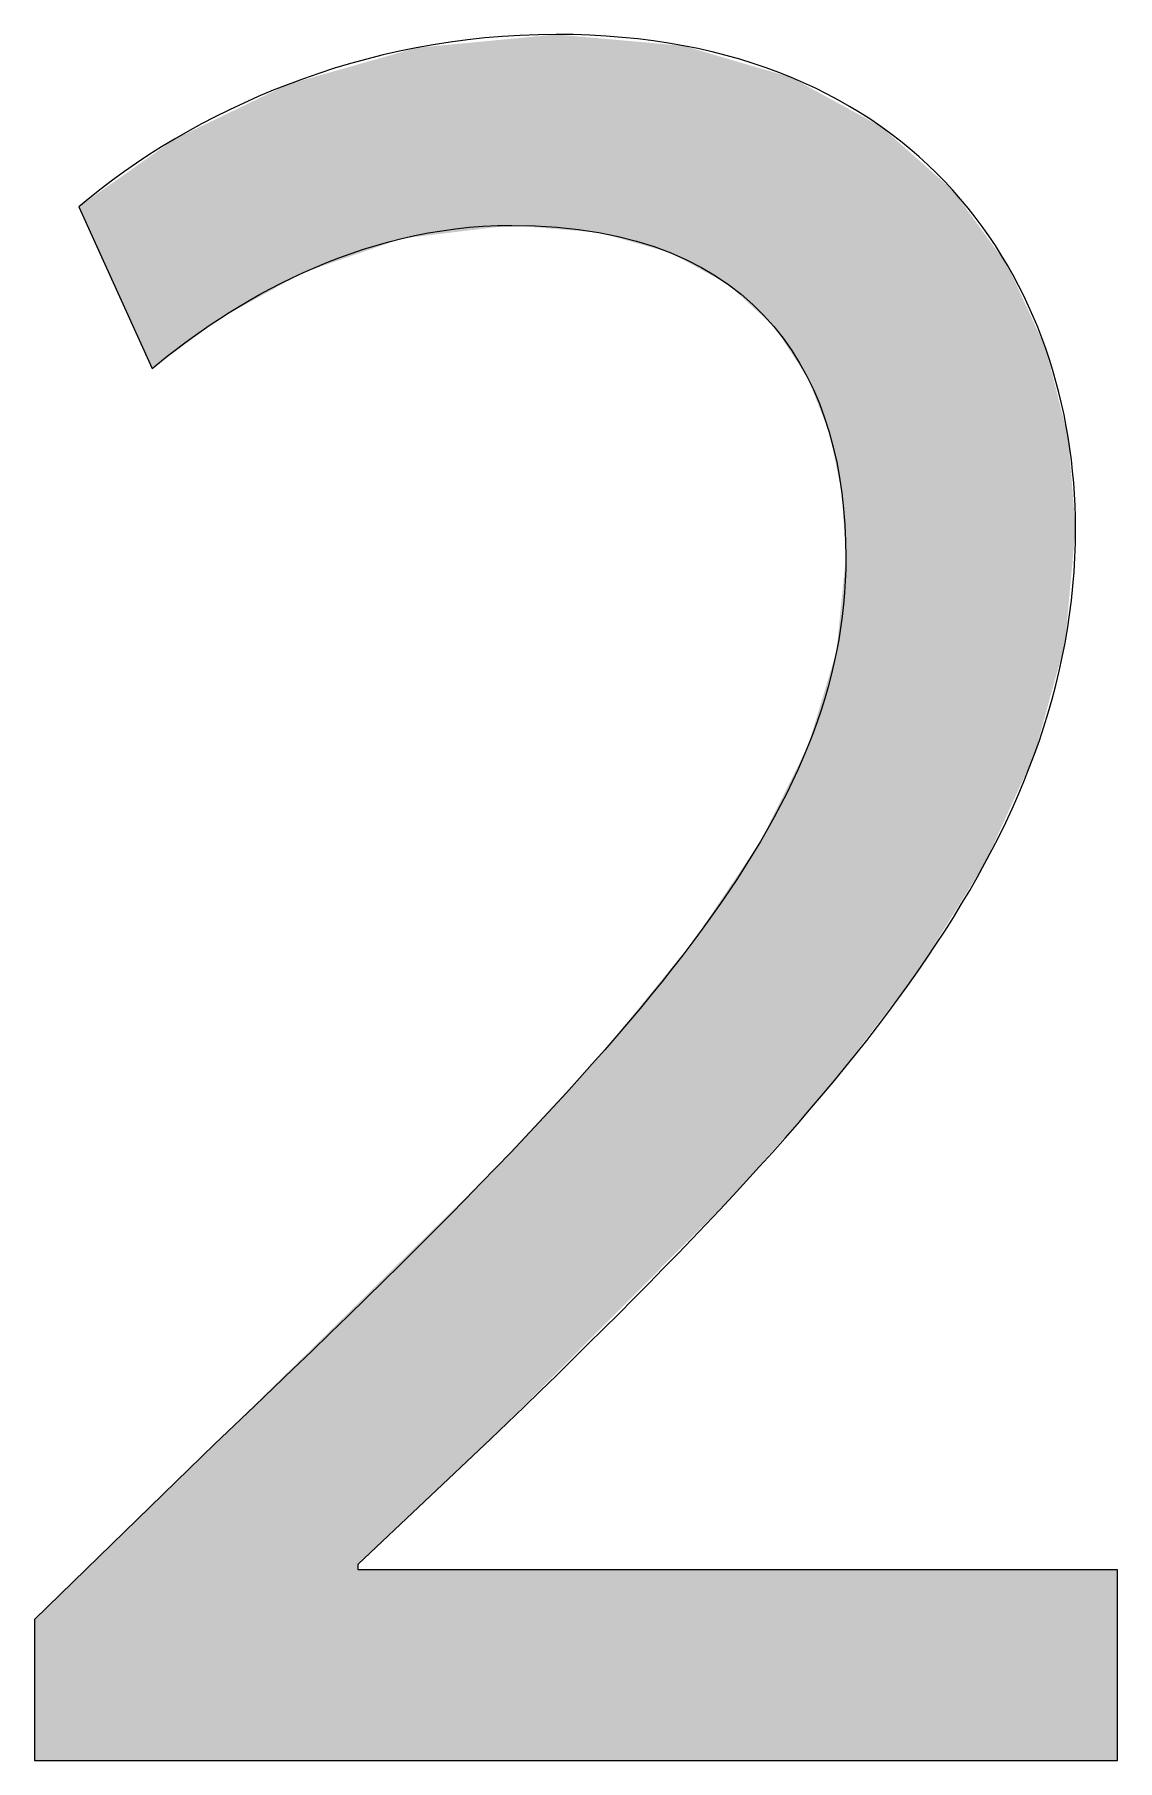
# Model space of a CAD drawing. Extents: x 0 to 360, y -268 to 0.
# Drawn here: x 266.366 to 267.611, y -218.821 to -216.838 of the extents above; entities that cross this region are included whole.
import ezdxf

# ---------------------------------------------------------------- set-up
doc = ezdxf.new("R2010")
doc.units = 0
doc.layers.add('LAYER_1', color=7, linetype='CONTINUOUS')

# ---------------------------------------------------------------- blocks, each defined once
blk = doc.blocks.new('*U418')
at = {"layer": 'LAYER_1', "color": 250}
for points in [[(266.9146, -217.0576), (266.8964, -216.845), (266.9146, -216.8433)], [(266.9656, -217.0618), (266.9146, -216.8433), (266.9656, -216.8384)], [(266.9146, -217.0576), (266.9146, -216.8433), (266.9656, -217.0618)], [(266.9656, -217.0618), (266.9656, -216.8384), (267.0146, -217.0658)], [(267.0146, -217.0658), (267.0146, -216.8428), (267.0214, -217.0677)], [(267.0214, -217.0677), (267.0214, -216.8434), (267.0973, -217.0892)], [(266.7882, -217.0727), (266.7382, -216.8727), (266.7882, -216.8585)], [(266.8048, -217.0707), (266.7882, -216.8585), (266.8048, -216.8537)], [(266.8905, -217.0604), (266.8048, -216.8537), (266.8905, -216.8456)], [(266.8964, -217.0597), (266.8905, -216.8456), (266.8964, -216.845)], [(267.0973, -217.0892), (267.0973, -216.8501), (267.1117, -217.0971)], [(267.1117, -217.0971), (267.1117, -216.8514), (267.1225, -217.103)], [(267.1225, -217.103), (267.1225, -216.8545), (267.1638, -217.1258)], [(266.7382, -217.09), (266.6754, -216.8906), (266.7382, -216.8727)], [(267.1638, -217.1258), (267.1638, -216.8667), (267.169, -217.1306)], [(267.169, -217.1306), (267.169, -216.8682), (267.2002, -217.1594)], [(267.2002, -217.1594), (267.2002, -216.8773), (267.2156, -217.1737)], [(267.2156, -217.1737), (267.2156, -216.8818), (267.2359, -217.2041)], [(266.6575, -217.1215), (266.5788, -216.9336), (266.6575, -216.8957)], [(266.6754, -217.1117), (266.6575, -216.8957), (266.6754, -216.8906)], [(267.2359, -217.2041), (267.2359, -216.8878), (267.2536, -217.2308)], [(267.2536, -217.2308), (267.2536, -216.8976), (267.2551, -217.2345)], [(267.2551, -217.2345), (267.2551, -216.8984), (267.2793, -217.2953)], [(267.2793, -217.2953), (267.2793, -216.9117), (267.2838, -217.317)], [(267.2838, -217.317), (267.2838, -216.9141), (267.2877, -217.3355)], [(267.2877, -217.3355), (267.2877, -216.9162), (267.2938, -217.3652)], [(267.2938, -217.3652), (267.2938, -216.9196), (267.2984, -217.4386)], [(266.5729, -217.1692), (266.5272, -216.9585), (266.5729, -216.9365)], [(266.5788, -217.1648), (266.5729, -216.9365), (266.5788, -216.9336)], [(266.5272, -217.203), (266.5012, -216.9768), (266.5272, -216.9585)], [(266.5012, -217.2222), (266.4172, -217.0362), (266.5012, -216.9768)], [(267.2984, -218.0225), (267.2938, -217.4847), (267.2984, -217.4386)], [(267.2938, -218.0285), (267.2877, -217.5472), (267.2938, -217.4847)], [(267.2877, -218.0365), (267.2838, -217.5599), (267.2877, -217.5472)], [(267.2793, -218.0466), (267.2551, -217.6551), (267.2793, -217.5748)], [(267.2838, -218.0415), (267.2793, -217.5748), (267.2838, -217.5599)], [(267.2551, -218.0741), (267.2536, -217.658), (267.2551, -217.6551)], [(267.2536, -218.0758), (267.2359, -217.6936), (267.2536, -217.658)], [(267.2359, -218.0959), (267.2156, -217.7344), (267.2359, -217.6936)], [(267.2156, -218.119), (267.2002, -217.7652), (267.2156, -217.7344)], [(267.2002, -218.1364), (267.169, -217.8115), (267.2002, -217.7652)], [(267.169, -218.1717), (267.1638, -217.8192), (267.169, -217.8115)], [(267.1638, -218.1769), (267.1225, -217.8807), (267.1638, -217.8192)], [(267.1117, -218.2293), (267.0973, -217.9115), (267.1117, -217.8938)], [(267.1225, -218.2185), (267.1117, -217.8938), (267.1225, -217.8807)], [(267.0973, -218.2438), (267.0214, -218.0046), (267.0973, -217.9115)], [(267.0146, -218.3268), (266.9656, -218.065), (267.0146, -218.0119)], [(267.0214, -218.32), (267.0146, -218.0119), (267.0214, -218.0046)], [(266.9656, -218.376), (266.9146, -218.1202), (266.9656, -218.065)], [(266.9146, -218.4272), (266.8964, -218.14), (266.9146, -218.1202)], [(266.8905, -218.4514), (266.8048, -218.2299), (266.8905, -218.1458)], [(266.8964, -218.4455), (266.8905, -218.1458), (266.8964, -218.14)], [(266.8048, -218.5325), (266.7882, -218.2462), (266.8048, -218.2299)], [(266.7882, -218.5482), (266.7382, -218.2953), (266.7882, -218.2462)], [(266.7382, -218.8208), (266.6754, -218.357), (266.7382, -218.2953)], [(266.6754, -218.8208), (266.6575, -218.3745), (266.6754, -218.357)], [(266.6575, -218.8208), (266.5788, -218.4518), (266.6575, -218.3745)], [(266.5729, -218.8208), (266.5272, -218.5021), (266.5729, -218.4576)], [(266.5788, -218.8208), (266.5729, -218.4576), (266.5788, -218.4518)], [(266.5272, -218.8208), (266.5012, -218.5274), (266.5272, -218.5021)], [(266.5012, -218.8208), (266.4172, -218.6092), (266.5012, -218.5274)], [(266.4172, -218.8208), (266.3662, -218.6588), (266.4172, -218.6092)]]:
    blk.add_solid(points, dxfattribs=at)
at = {"layer": 'LAYER_1', "color": 250, "extrusion": (0, 0, -1)}
for points in [[(-267.0146, -217.0658), (-266.9656, -216.8384), (-267.0146, -216.8428)], [(-267.0214, -217.0677), (-267.0146, -216.8428), (-267.0214, -216.8434)], [(-267.0973, -217.0892), (-267.0214, -216.8434), (-267.0973, -216.8501)], [(-266.7882, -217.0727), (-266.7882, -216.8585), (-266.8048, -217.0707)], [(-266.8048, -217.0707), (-266.8048, -216.8537), (-266.8905, -217.0604)], [(-266.8905, -217.0604), (-266.8905, -216.8456), (-266.8964, -217.0597)], [(-266.8964, -217.0597), (-266.8964, -216.845), (-266.9146, -217.0576)], [(-267.1117, -217.0971), (-267.0973, -216.8501), (-267.1117, -216.8514)], [(-267.1225, -217.103), (-267.1117, -216.8514), (-267.1225, -216.8545)], [(-267.1638, -217.1258), (-267.1225, -216.8545), (-267.1638, -216.8667)], [(-266.7382, -217.09), (-266.7382, -216.8727), (-266.7882, -217.0727)], [(-267.169, -217.1306), (-267.1638, -216.8667), (-267.169, -216.8682)], [(-267.2002, -217.1594), (-267.169, -216.8682), (-267.2002, -216.8773)], [(-267.2156, -217.1737), (-267.2002, -216.8773), (-267.2156, -216.8818)], [(-267.2359, -217.2041), (-267.2156, -216.8818), (-267.2359, -216.8878)], [(-266.6575, -217.1215), (-266.6575, -216.8957), (-266.6754, -217.1117)], [(-266.6754, -217.1117), (-266.6754, -216.8906), (-266.7382, -217.09)], [(-267.2536, -217.2308), (-267.2359, -216.8878), (-267.2536, -216.8976)], [(-267.2551, -217.2345), (-267.2536, -216.8976), (-267.2551, -216.8984)], [(-267.2793, -217.2953), (-267.2551, -216.8984), (-267.2793, -216.9117)], [(-267.2838, -217.317), (-267.2793, -216.9117), (-267.2838, -216.9141)], [(-267.2877, -217.3355), (-267.2838, -216.9141), (-267.2877, -216.9162)], [(-267.2938, -217.3652), (-267.2877, -216.9162), (-267.2938, -216.9196)], [(-267.2984, -217.4386), (-267.2938, -216.9196), (-267.2984, -216.9221)], [(-267.2984, -218.0225), (-267.2984, -216.9221), (-267.3388, -217.9697)], [(-267.3388, -217.9697), (-267.2984, -216.9221), (-267.3388, -216.9443)], [(-266.5729, -217.1692), (-266.5729, -216.9365), (-266.5788, -217.1648)], [(-266.5788, -217.1648), (-266.5788, -216.9336), (-266.6575, -217.1215)], [(-266.5272, -217.203), (-266.5272, -216.9585), (-266.5729, -217.1692)], [(-267.3388, -217.9697), (-267.3388, -216.9443), (-267.3807, -217.915)], [(-267.3807, -217.915), (-267.3388, -216.9443), (-267.3807, -216.9813)], [(-266.5012, -217.2222), (-266.5012, -216.9768), (-266.5272, -217.203)], [(-267.3807, -217.915), (-267.3807, -216.9813), (-267.4213, -217.8496)], [(-267.4213, -217.8496), (-267.3807, -216.9813), (-267.4213, -217.0173)], [(-267.4213, -217.8496), (-267.4213, -217.0173), (-267.4582, -217.7902)], [(-267.4582, -217.7902), (-267.4213, -217.0173), (-267.4582, -217.0679)], [(-267.4582, -217.7902), (-267.4582, -217.0679), (-267.4842, -217.7332)], [(-267.4842, -217.7332), (-267.4582, -217.0679), (-267.4842, -217.1035)], [(-267.4842, -217.7332), (-267.4842, -217.1035), (-267.5152, -217.6651)], [(-267.5152, -217.6651), (-267.4842, -217.1035), (-267.5152, -217.1711)], [(-267.5152, -217.6651), (-267.5152, -217.1711), (-267.5281, -217.6182)], [(-267.5281, -217.6182), (-267.5152, -217.1711), (-267.5281, -217.1992)], [(-267.5281, -217.6182), (-267.5281, -217.1992), (-267.5503, -217.5375)], [(-267.5503, -217.5375), (-267.5281, -217.1992), (-267.5503, -217.2869)], [(-267.5503, -217.5375), (-267.5503, -217.2869), (-267.5539, -217.4982)], [(-267.5539, -217.4982), (-267.5503, -217.2869), (-267.5539, -217.301)], [(-267.5539, -217.4982), (-267.5539, -217.301), (-267.5623, -217.4055)], [(-267.2938, -218.0285), (-267.2938, -217.4847), (-267.2984, -218.0225)], [(-267.2877, -218.0365), (-267.2877, -217.5472), (-267.2938, -218.0285)], [(-267.2793, -218.0466), (-267.2793, -217.5748), (-267.2838, -218.0415)], [(-267.2838, -218.0415), (-267.2838, -217.5599), (-267.2877, -218.0365)], [(-267.2551, -218.0741), (-267.2551, -217.6551), (-267.2793, -218.0466)], [(-267.2536, -218.0758), (-267.2536, -217.658), (-267.2551, -218.0741)], [(-267.2359, -218.0959), (-267.2359, -217.6936), (-267.2536, -218.0758)], [(-267.2156, -218.119), (-267.2156, -217.7344), (-267.2359, -218.0959)], [(-267.2002, -218.1364), (-267.2002, -217.7652), (-267.2156, -218.119)], [(-267.169, -218.1717), (-267.169, -217.8115), (-267.2002, -218.1364)], [(-267.1638, -218.1769), (-267.1638, -217.8192), (-267.169, -218.1717)], [(-267.1117, -218.2293), (-267.1117, -217.8938), (-267.1225, -218.2185)], [(-267.1225, -218.2185), (-267.1225, -217.8807), (-267.1638, -218.1769)], [(-267.0973, -218.2438), (-267.0973, -217.9115), (-267.1117, -218.2293)], [(-267.0146, -218.3268), (-267.0146, -218.0119), (-267.0214, -218.32)], [(-267.0214, -218.32), (-267.0214, -218.0046), (-267.0973, -218.2438)], [(-266.9656, -218.376), (-266.9656, -218.065), (-267.0146, -218.3268)], [(-266.9146, -218.4272), (-266.9146, -218.1202), (-266.9656, -218.376)], [(-266.8905, -218.4514), (-266.8905, -218.1458), (-266.8964, -218.4455)], [(-266.8964, -218.4455), (-266.8964, -218.14), (-266.9146, -218.4272)], [(-266.8048, -218.5325), (-266.8048, -218.2299), (-266.8905, -218.4514)], [(-266.7882, -218.5482), (-266.7882, -218.2462), (-266.8048, -218.5325)], [(-266.7382, -218.5954), (-266.7382, -218.2953), (-266.7882, -218.5482)], [(-266.6754, -218.8208), (-266.6754, -218.357), (-266.7382, -218.8208)], [(-266.6575, -218.8208), (-266.6575, -218.3745), (-266.6754, -218.8208)], [(-266.5729, -218.8208), (-266.5729, -218.4576), (-266.5788, -218.8208)], [(-266.5788, -218.8208), (-266.5788, -218.4518), (-266.6575, -218.8208)], [(-266.5272, -218.8208), (-266.5272, -218.5021), (-266.5729, -218.8208)], [(-266.5012, -218.8208), (-266.5012, -218.5274), (-266.5272, -218.8208)], [(-266.7382, -218.8208), (-266.7382, -218.6016), (-266.7882, -218.8208)], [(-266.7882, -218.8208), (-266.7382, -218.6016), (-266.7882, -218.6016)], [(-266.7882, -218.8208), (-266.7882, -218.6016), (-266.8048, -218.8208)], [(-266.8048, -218.8208), (-266.7882, -218.6016), (-266.8048, -218.6016)], [(-266.8048, -218.8208), (-266.8048, -218.6016), (-266.8905, -218.8208)], [(-266.8905, -218.8208), (-266.8048, -218.6016), (-266.8905, -218.6016)], [(-266.8905, -218.8208), (-266.8905, -218.6016), (-266.8964, -218.8208)], [(-266.8964, -218.8208), (-266.8905, -218.6016), (-266.8964, -218.6016)], [(-266.8964, -218.8208), (-266.8964, -218.6016), (-266.9146, -218.8208)], [(-266.9146, -218.8208), (-266.8964, -218.6016), (-266.9146, -218.6016)], [(-266.9146, -218.8208), (-266.9146, -218.6016), (-266.9656, -218.8208)], [(-266.9656, -218.8208), (-266.9146, -218.6016), (-266.9656, -218.6016)], [(-266.9656, -218.8208), (-266.9656, -218.6016), (-267.0146, -218.8208)], [(-267.0146, -218.8208), (-266.9656, -218.6016), (-267.0146, -218.6016)], [(-267.0146, -218.8208), (-267.0146, -218.6016), (-267.0214, -218.8208)], [(-267.0214, -218.8208), (-267.0146, -218.6016), (-267.0214, -218.6016)], [(-267.0214, -218.8208), (-267.0214, -218.6016), (-267.0973, -218.8208)], [(-267.0973, -218.8208), (-267.0214, -218.6016), (-267.0973, -218.6016)], [(-267.0973, -218.8208), (-267.0973, -218.6016), (-267.1117, -218.8208)], [(-267.1117, -218.8208), (-267.0973, -218.6016), (-267.1117, -218.6016)], [(-267.1117, -218.8208), (-267.1117, -218.6016), (-267.1225, -218.8208)], [(-267.1225, -218.8208), (-267.1117, -218.6016), (-267.1225, -218.6016)], [(-267.1225, -218.8208), (-267.1225, -218.6016), (-267.1638, -218.8208)], [(-267.1638, -218.8208), (-267.1225, -218.6016), (-267.1638, -218.6016)], [(-267.1638, -218.8208), (-267.1638, -218.6016), (-267.169, -218.8208)], [(-267.169, -218.8208), (-267.1638, -218.6016), (-267.169, -218.6016)], [(-267.169, -218.8208), (-267.169, -218.6016), (-267.2002, -218.8208)], [(-267.2002, -218.8208), (-267.169, -218.6016), (-267.2002, -218.6016)], [(-267.2002, -218.8208), (-267.2002, -218.6016), (-267.2156, -218.8208)], [(-267.2156, -218.8208), (-267.2002, -218.6016), (-267.2156, -218.6016)], [(-267.2156, -218.8208), (-267.2156, -218.6016), (-267.2359, -218.8208)], [(-267.2359, -218.8208), (-267.2156, -218.6016), (-267.2359, -218.6016)], [(-267.2359, -218.8208), (-267.2359, -218.6016), (-267.2536, -218.8208)], [(-267.2536, -218.8208), (-267.2359, -218.6016), (-267.2536, -218.6016)], [(-267.2536, -218.8208), (-267.2536, -218.6016), (-267.2551, -218.8208)], [(-267.2551, -218.8208), (-267.2536, -218.6016), (-267.2551, -218.6016)], [(-267.2551, -218.8208), (-267.2551, -218.6016), (-267.2793, -218.8208)], [(-267.2793, -218.8208), (-267.2551, -218.6016), (-267.2793, -218.6016)], [(-267.2793, -218.8208), (-267.2793, -218.6016), (-267.2838, -218.8208)], [(-267.2838, -218.8208), (-267.2793, -218.6016), (-267.2838, -218.6016)], [(-267.2838, -218.8208), (-267.2838, -218.6016), (-267.2877, -218.8208)], [(-267.2877, -218.8208), (-267.2838, -218.6016), (-267.2877, -218.6016)], [(-267.2877, -218.8208), (-267.2877, -218.6016), (-267.2938, -218.8208)], [(-267.2938, -218.8208), (-267.2877, -218.6016), (-267.2938, -218.6016)], [(-267.2938, -218.8208), (-267.2938, -218.6016), (-267.2984, -218.8208)], [(-267.2984, -218.8208), (-267.2938, -218.6016), (-267.2984, -218.6016)], [(-267.2984, -218.8208), (-267.2984, -218.6016), (-267.3388, -218.8208)], [(-267.3388, -218.8208), (-267.2984, -218.6016), (-267.3388, -218.6016)], [(-267.3388, -218.8208), (-267.3388, -218.6016), (-267.3807, -218.8208)], [(-267.3807, -218.8208), (-267.3388, -218.6016), (-267.3807, -218.6016)], [(-267.3807, -218.8208), (-267.3807, -218.6016), (-267.4213, -218.8208)], [(-267.4213, -218.8208), (-267.3807, -218.6016), (-267.4213, -218.6016)], [(-267.4213, -218.8208), (-267.4213, -218.6016), (-267.4582, -218.8208)], [(-267.4582, -218.8208), (-267.4213, -218.6016), (-267.4582, -218.6016)], [(-267.4582, -218.8208), (-267.4582, -218.6016), (-267.4842, -218.8208)], [(-267.4842, -218.8208), (-267.4582, -218.6016), (-267.4842, -218.6016)], [(-267.4842, -218.8208), (-267.4842, -218.6016), (-267.5152, -218.8208)], [(-267.5152, -218.8208), (-267.4842, -218.6016), (-267.5152, -218.6016)], [(-267.5152, -218.8208), (-267.5152, -218.6016), (-267.5281, -218.8208)], [(-267.5281, -218.8208), (-267.5152, -218.6016), (-267.5281, -218.6016)], [(-267.5281, -218.8208), (-267.5281, -218.6016), (-267.5503, -218.8208)], [(-267.5503, -218.8208), (-267.5281, -218.6016), (-267.5503, -218.6016)], [(-267.5503, -218.8208), (-267.5503, -218.6016), (-267.5539, -218.8208)], [(-267.5539, -218.8208), (-267.5503, -218.6016), (-267.5539, -218.6016)], [(-267.5539, -218.8208), (-267.5539, -218.6016), (-267.5623, -218.8208)], [(-267.5623, -218.8208), (-267.5539, -218.6016), (-267.5623, -218.6016)], [(-267.5623, -218.8208), (-267.5623, -218.6016), (-267.6105, -218.8208)], [(-267.6105, -218.8208), (-267.5623, -218.6016), (-267.6105, -218.6016)], [(-266.4172, -218.8208), (-266.4172, -218.6092), (-266.5012, -218.8208)], [(-266.3662, -218.8208), (-266.3662, -218.6588), (-266.4172, -218.8208)]]:
    blk.add_solid(points, dxfattribs=at)
blk = doc.blocks.new('BLOCK_50')
at = {"layer": 'LAYER_1'}
blk.add_open_spline([(266.3662, -218.8208), (266.3662, -218.8208), (266.3662, -218.6588), (266.3662, -218.6588), (266.3662, -218.6588), (266.5729, -218.4576), (266.5729, -218.4576), (267.071, -217.9843), (267.2984, -217.7321), (267.2984, -217.4386), (267.2984, -217.2401), (267.2054, -217.0576), (266.9146, -217.0576), (266.7382, -217.0576), (266.5908, -217.1471), (266.5012, -217.2222), (266.5012, -217.2222), (266.4172, -217.0362), (266.4172, -217.0362), (266.5488, -216.9253), (266.7438, -216.8384), (266.9656, -216.8384), (267.3852, -216.8384), (267.5623, -217.1265), (267.5623, -217.4055), (267.5623, -217.7652), (267.3019, -218.0559), (266.8905, -218.4514), (266.8905, -218.4514), (266.7382, -218.5954), (266.7382, -218.5954), (266.7382, -218.5954), (266.7382, -218.6016), (266.7382, -218.6016), (266.7382, -218.6016), (267.6105, -218.6016), (267.6105, -218.6016), (267.6105, -218.6016), (267.6105, -218.8208), (267.6105, -218.8208), (267.6105, -218.8208), (266.3662, -218.8208), (266.3662, -218.8208)], degree=3, knots=[0, 0, 0, 0, 1, 1, 1, 2, 2, 2, 3, 3, 3, 4, 4, 4, 5, 5, 5, 6, 6, 6, 7, 7, 7, 8, 8, 8, 9, 9, 9, 10, 10, 10, 11, 11, 11, 12, 12, 12, 13, 13, 13, 14, 14, 14, 14], dxfattribs=at)
at = {"layer": 'LAYER_1', "color": 250}
blk.add_blockref('*U418', (0, 0), dxfattribs=at)
blk = doc.blocks.new('BLOCK_20')
at = {"layer": 'LAYER_1'}
blk.add_blockref('BLOCK_50', (0, 0), dxfattribs=at)
blk = doc.blocks.new('BLOCK_17')
at = {"layer": 'LAYER_1'}
blk.add_blockref('BLOCK_20', (0, 0), dxfattribs=at)

msp = doc.modelspace()

# ---------------------------------------------------------------- block references
at = {"layer": 'LAYER_1'}
msp.add_blockref('BLOCK_17', (0, 0), dxfattribs=at)

doc.saveas('drawing.dxf')
